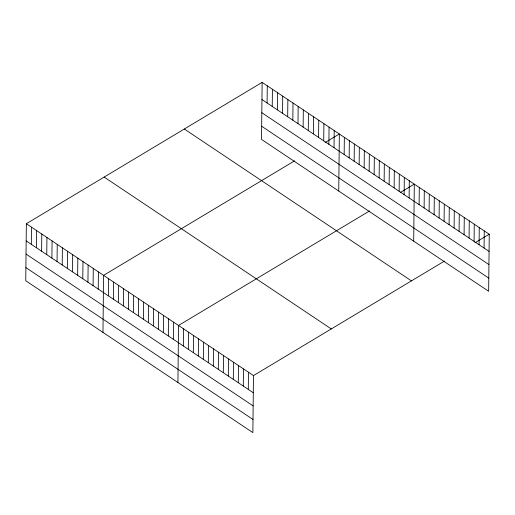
<?xml version="1.0" encoding="UTF-8"?>
<svg xmlns="http://www.w3.org/2000/svg" width="515" height="515" viewBox="0 0 515 515"><rect width="100%" height="100%" fill="white"/><g stroke="black" fill="none" stroke-linecap="round" stroke-linejoin="round"><path stroke-width="0.77" d="M26.349 223.716L25.75 280.759L252.871 432.626L253.47 375.583L26.349 223.716L262.129 82.374L489.25 234.241L488.651 291.284L261.53 139.417L262.129 82.374M31.318 244.335L31.499 227.16M36.462 247.773L36.642 230.604M41.612 251.217L41.792 234.042M46.762 254.661L46.942 237.486M51.906 258.099L52.086 240.93M57.056 261.543L57.236 244.368M62.206 264.987L62.386 247.812M67.349 268.431L67.529 251.256M72.499 271.869L72.679 254.7M77.649 275.313L77.829 258.137M82.799 278.757L82.979 261.581M87.943 282.194L88.123 265.025M93.093 285.638L93.273 268.47M98.243 289.082L98.423 271.907M102.974 332.394L103.567 275.351L294.612 160.828M108.388 295.868L108.568 278.692M113.384 299.209L113.564 282.033M118.379 302.55L118.559 285.374M123.375 305.891L123.555 288.715M128.37 309.232L128.55 292.057M133.372 312.573L133.546 295.398M138.368 315.914L138.548 298.739M143.363 319.255L143.543 302.08M148.359 322.596L148.539 305.421M153.354 325.937L153.534 308.762M158.35 329.278L158.53 312.103M163.352 332.619L163.532 315.444M168.347 335.96L168.527 318.785M173.343 339.301L173.523 322.126M177.92 382.51L178.518 325.467L369.558 210.944M183.334 345.983L183.514 328.808M188.336 349.325L188.509 332.149M193.331 352.666L193.511 335.49M198.327 356L198.507 338.831M203.322 359.341L203.502 342.172M208.318 362.682L208.498 345.514M213.313 366.023L213.493 348.855M218.315 369.364L218.495 352.196M223.31 372.706L223.491 355.537M228.306 376.047L228.486 358.878M233.301 379.388L233.482 362.219M238.297 382.729L238.477 365.56M243.299 386.07L243.479 368.901M248.294 389.411L248.475 372.242M267.098 102.994L267.279 85.818M272.242 106.431L272.422 89.262M277.392 109.875L277.572 92.7M282.542 113.319L282.722 96.144M287.685 116.757L287.866 99.588M292.835 120.201L293.016 103.026M297.985 123.645L298.166 106.47M303.135 127.089L303.316 109.914M308.279 130.527L308.459 113.358M313.429 133.971L313.609 116.796M318.579 137.415L318.759 120.24M323.723 140.853L323.903 123.684M328.873 144.297L329.053 127.128M334.023 147.741L334.203 130.565M338.754 191.052L339.346 134.009L325.087 142.558M344.168 154.526L344.348 137.351M349.164 157.867L349.344 140.692M354.159 161.208L354.339 144.033M359.155 164.549L359.335 147.374M364.15 167.89L364.33 150.715M369.152 171.231L369.332 154.056M374.148 174.572L374.328 157.397M379.143 177.913L379.323 160.738M384.139 181.254L384.319 164.079M389.134 184.595L389.314 167.42M394.136 187.936L394.316 170.761M399.131 191.277L399.312 174.102M404.127 194.619L404.307 177.443M409.122 197.96L409.303 180.784M413.7 241.168L414.298 184.125L400.683 192.288M419.113 204.642L419.294 187.466M424.115 207.983L424.296 190.808M429.111 211.324L429.291 194.149M434.106 214.658L434.287 197.49M439.102 218L439.282 200.831M444.097 221.341L444.278 204.172M449.099 224.682L449.28 207.513M454.095 228.023L454.275 210.854M459.09 231.364L459.271 214.195M464.086 234.705L464.266 217.536M469.081 238.046L469.262 220.877M474.083 241.387L474.257 224.218M479.079 244.728L479.259 227.559M484.074 248.069L484.255 230.9M253.47 375.583L444.509 261.06M474.985 242.79L489.25 234.241M261.948 99.549L489.07 251.41M261.813 112.708L488.935 264.568M261.672 126.259L488.793 278.126M184.319 129.02L411.44 280.881M104.152 177.076L331.28 328.937M26.168 240.891L253.29 392.752M26.027 254.049L253.155 405.91M25.885 267.6L253.007 419.468"/></g></svg>
